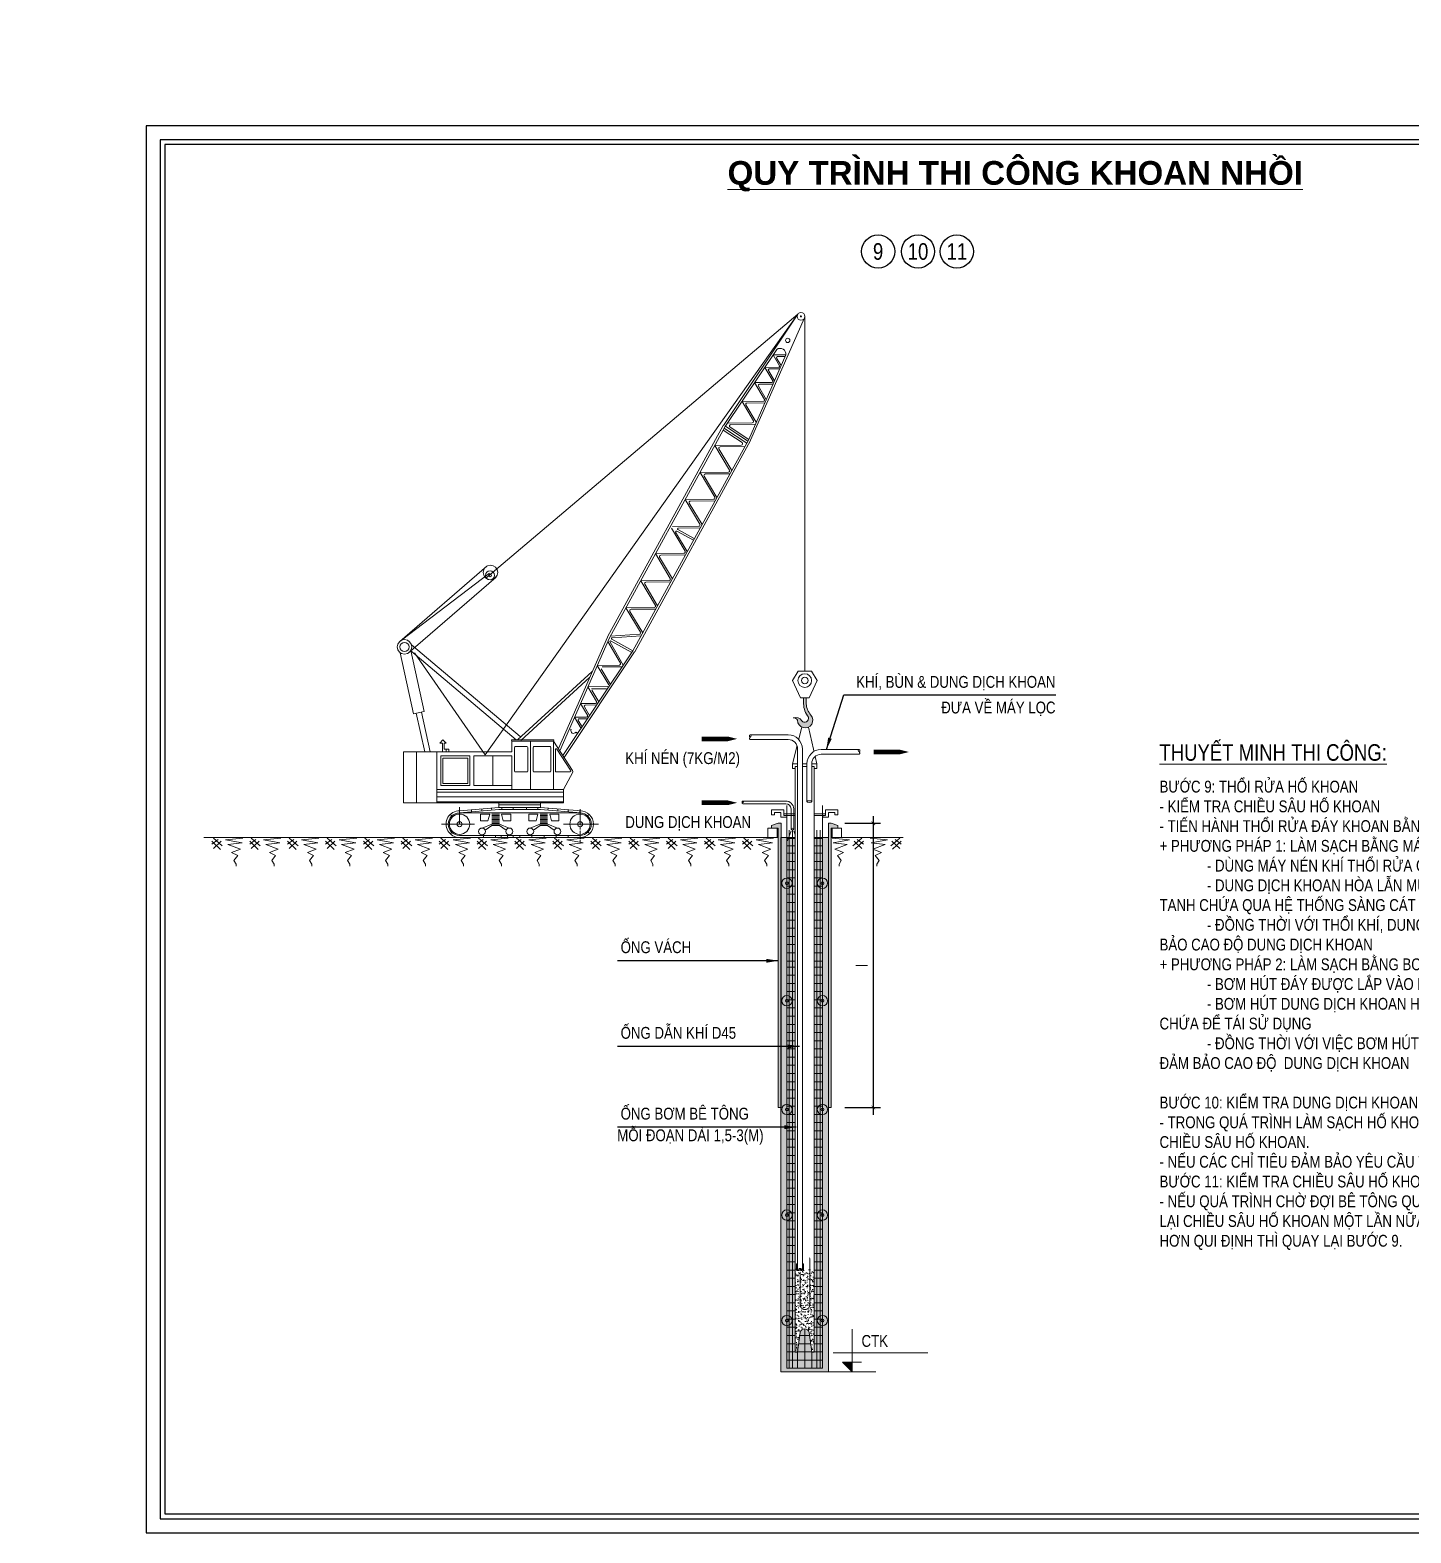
# Model space of a CAD drawing. Header units: millimetres. Extents: x -376071 to 28028791, y -269234 to 29325.
# Drawn here: x 292689 to 321838, y -148882 to -117163 of the extents above; entities that cross this region are included whole.
import ezdxf
from ezdxf.enums import TextEntityAlignment as Align

# ---------------------------------------------------------------- set-up
doc = ezdxf.new("R2010")
doc.units = ezdxf.units.MM
doc.header["$LTSCALE"] = 100
doc.set_wipeout_variables(frame=1)
for name, pattern in [('ACAD_ISO10W100', [18.5, 12, -3, 0.5, -3]), ('CONTINOUS', [0]), ('HIDDEN', [0.375, 0.25, -0.125])]:
    doc.linetypes.add(name, pattern=pattern)
doc.layers.add('01. TEXT TIEU DE', color=7, linetype='Continuous')
doc.layers.add('03. HATCH 01', color=8, linetype='Continuous')
for name, color, linetype, lineweight in [('02. leader', 8, 'CONTINOUS', 5), ('02. NET BAO', 7, 'CONTINOUS', 13), ('02. Net dam', 7, 'CONTINOUS', 13), ('02. Net dim', 8, 'CONTINOUS', 0), ('02. net manh', 8, 'CONTINOUS', 0)]:
    doc.layers.add(name, color=color, linetype=linetype, lineweight=lineweight)
doc.styles.add('Arial 0.8', font='arial_0.ttf', dxfattribs={"width": 0.8, "height": 250})
doc.styles.add('Arial 1.2', font='arial_0.ttf', dxfattribs={"width": 1.2, "height": 500})
doc.styles.add('DIM', font='vnsimli.shx', dxfattribs={"width": 0.6})
doc.dimstyles.new('1-100', dxfattribs={"dimscale": 100, "dimtxt": 2.5, "dimasz": 0.75, "dimexe": 1.5, "dimexo": 0.5, "dimgap": 1.2, "dimtad": 1, "dimtoh": 1, "dimdec": 0, "dimzin": 0, "dimdsep": 46, "dimtxsty": 'DIM', "dimblk": 'ARCHTICK', "dimcen": 0.09, "dimdle": 1.5, "dimclrd": 8, "dimclre": 8, "dimclrt": 7, "dimadec": 0, "dimazin": 0, "dimtfac": 1, "dimtdec": 0, "dimtix": 1, "dimtofl": 0, "dimtmove": 0, "dimatfit": 3, "dimfxl": 6, "dimfxlon": 1, "dimtolj": 1, "dimtzin": 0, "dimarcsym": 0})
doc.dimstyles.new('KT1', dxfattribs={"dimtxt": 250, "dimasz": 1000, "dimexe": 100, "dimexo": 100, "dimgap": 50, "dimtad": 1, "dimdec": 0, "dimzin": 2, "dimdsep": 46, "dimtxsty": 'Standard', "dimblk2": 'OBLIQUE', "dimcen": 0.09, "dimdle": 100, "dimclrt": 2, "dimadec": 0, "dimazin": 0, "dimtfac": 1, "dimtdec": 0, "dimtofl": 0, "dimtmove": 0, "dimatfit": 3, "dimfxl": 1, "dimtolj": 1, "dimtzin": 2, "dimarcsym": 0})

# ---------------------------------------------------------------- blocks, each defined once
blk = doc.blocks.new('_ArchTick')
at = {"color": 0, "linetype": 'ByBlock', "const_width": 0.15}
blk.add_lwpolyline([(-0.5, -0.5), (0.5, 0.5)], dxfattribs=at)
blk = doc.blocks.new('*D167')
at = {"layer": '02. Net dim', "color": 8, "lineweight": -2, "transparency": 16777216}
for p, q in [((310489, -133754), (310489, -140054)), ((309889, -133904), (310639, -133904)), ((309889, -139904), (310639, -139904))]:
    blk.add_line(p, q, dxfattribs=at)
at = {"layer": 'Defpoints', "color": 0, "lineweight": 0, "transparency": 16777216}
for p in [(309600, -133904), (309600, -139904), (310489, -139904)]:
    blk.add_point(p, dxfattribs=at)
at = {"layer": '02. Net dim', "color": 8, "lineweight": -2, "transparency": 16777216, "xscale": 75, "yscale": 75, "zscale": 75}
for p, rotation in [((310489, -133904), 90), ((310489, -139904), 270)]:
    blk.add_blockref('_ArchTick', p, dxfattribs=dict(at, rotation=rotation))
at = {"layer": '02. Net dim', "color": 7, "lineweight": 0, "transparency": 16777216, "insert": (310244, -136904), "char_height": 250, "attachment_point": 5, "rotation": 90, "style": 'DIM'}
blk.add_mtext('\\A1;l', dxfattribs=at)
blk = doc.blocks.new('*U169')
at = {"layer": '02. net manh'}
h = blk.add_hatch(dxfattribs=at)
h.set_pattern_fill('ANSI37', color=256, scale=1.08, style=0)
h.set_pattern_definition([(45, (-11703.69094, -33343.99565), (-0.09545941546, 0.09545941546), []), (135, (-11703.69094, -33343.99565), (-0.09545941546, -0.09545941546), [])])
h.paths.add_polyline_path([(7404, 2354, 0.413975), (7418, 2583, -0.167509), (7318, 2821), (7318, 2951), (7288, 2951), (7262, 2951), (7262, 2821, 0.166919), (7365, 2538, -0.37486), (7318, 2439)])
h.paths.add_polyline_path([(7318, 2439, -0.325623), (7223, 2461, 0.383868), (7044, 2523, -0.345642), (7134, 2475, 0.646507), (7404, 2354)])
at = {"lineweight": 0}
for p, q in [((7288, 10999), (7288, 3512)), ((7147, 3512), (7029, 3316)), ((7147, 3512), (7288, 3512)), ((7429, 3512), (7288, 3512)), ((7429, 3512), (7546, 3316)), ((7029, 3316), (7199, 2951)), ((7546, 3316), (7377, 2951)), ((7199, 2951), (7288, 2951)), ((7377, 2951), (7288, 2951))]:
    blk.add_line(p, q, dxfattribs=at)
at = {"layer": '02. NET BAO'}
for p, q in [((543, 1745), (7140, 11048)), ((555, 5475), (7140, 11048)), ((5571, 8698), (7140, 11048)), ((6145, 8383), (7282, 10969)), ((3124, 4234), (5568, 8694)), ((3698, 3919), (6143, 8379)), ((-1263, 4137), (574, 5725)), ((-1227, 4168), (631, 5576)), ((-1084, 3889), (771, 5495)), ((2087, 1877), (3122, 4231)), ((-969, 2611), (-1250, 3896)), ((-1031, 3941), (1197, 2061)), ((-748, 2659), (-1029, 3944)), ((-1014, 4063), (1277, 2131)), ((-949, 3895), (543, 1745)), ((3696, 3916), (2209, 1689)), ((1222, 2061), (2803, 3505)), ((1296, 2050), (2750, 3384)), ((7262, 2821), (7262, 2951)), ((7318, 2821), (7318, 2951)), ((-748, 2659), (-969, 2611)), ((-736, 1807), (-914, 2623)), ((-620, 1807), (-804, 2647)), ((1103, 2033), (1097, 2044)), ((1103, 2033), (1103, 1807)), ((1106, 2061), (1982, 2061)), ((1985, 2033), (1984, 2035)), ((1985, 2033), (1991, 2044)), ((2387, 1415), (1985, 2033)), ((-1184, 1807), (1103, 1807)), ((-1184, 733), (-1184, 1807)), ((2191, 1013), (2389, 1381)), ((2191, 733), (2191, 1013)), ((-1184, 733), (2191, 733)), ((832, 636), (2, 565)), ((832, 636), (1711, 636)), ((1711, 636), (2567, 563)), ((0, 0), (2543, 0))]:
    blk.add_line(p, q, dxfattribs=at)
for centre in [(653, 5594), (-1162, 4022)]:
    blk.add_circle(centre, 154, dxfattribs=at)
for centre, radius, start, end in [((7296, 2475), 162, 180, 42.0247), ((7285, 2516), 83.1, 221.3405, 15.6823), ((7726, 2830), 464, 181.0451, 218.9506), ((7713, 2848), 397, 183.8282, 221.6445), ((7099, 2393), 142, 28.7217, 112.7224), ((7058, 2442), 82.6, 23.8169, 100.0862), ((1106, 2050), 11.3, 90, 210), ((1982, 2050), 11.3, 330, 90), ((2359, 1397), 33.9, 331.7781, 33.0884), ((0, 283), 283, 89.4934, 270), ((2543, 281), 283, 270, 90)]:
    blk.add_arc(centre, radius, start, end, dxfattribs=at)
at = {"layer": '02. net manh'}
for p, q in [((5608, 8673), (6696, 10302)), ((6104, 8401), (6889, 10187)), ((3163, 4213), (5608, 8673)), ((5963, 8334), (5567, 8598)), ((6061, 8323), (5592, 8635)), ((6085, 8366), (5613, 8681)), ((6104, 8401), (5711, 8663)), ((3659, 3941), (6104, 8401)), ((6039, 8283), (6039, 8283)), ((4585, 6467), (4937, 6274)), ((4610, 6498), (4956, 6308)), ((2116, 1831), (3163, 4213)), ((3183, 4248), (3797, 4290)), ((3200, 4147), (3637, 3908)), ((3214, 4185), (3659, 3941)), ((3221, 4217), (3832, 4258)), ((3659, 3941), (2182, 1730)), ((2783, 3139), (3103, 3139)), ((2359, 2277), (2320, 2294)), ((2454, 2225), (2493, 2204)), ((2505, 2470), (2586, 2335)), ((-350, 2061), (-419, 1992)), ((-419, 1992), (-363, 1992)), ((-363, 1992), (-363, 1807)), ((-281, 1992), (-350, 2061)), ((-322, 1992), (-281, 1992)), ((-322, 1868), (-322, 1992)), ((1103, 2033), (1985, 2033)), ((1160, 1903), (1160, 1401)), ((1177, 1920), (1423, 1920)), ((1440, 1903), (1440, 1401)), ((1496, 2033), (1496, 1013)), ((1553, 1903), (1553, 1401)), ((1570, 1920), (1911, 1920)), ((1928, 1903), (1928, 1401)), ((1985, 2033), (1985, 1013)), ((-906, 1807), (-906, 733)), ((-480, 1807), (-480, 733)), ((-396, 1722), (219, 1722)), ((-396, 1722), (-396, 1097)), ((-350, 1677), (174, 1677)), ((-350, 1677), (-350, 1143)), ((-229, 1868), (-322, 1868)), ((-282, 1807), (-282, 1868)), ((-229, 1807), (-229, 1868)), ((174, 1677), (174, 1143)), ((219, 1722), (219, 1097)), ((304, 1722), (1103, 1722)), ((304, 1722), (304, 1097)), ((704, 1722), (704, 1097)), ((1103, 1722), (1103, 1013)), ((2022, 1858), (2022, 1384)), ((2345, 1419), (2053, 1867)), ((1177, 1384), (1423, 1384)), ((1570, 1384), (1911, 1384)), ((2022, 1384), (2326, 1384)), ((-480, 1013), (2191, 1013)), ((-480, 956), (2191, 956)), ((-396, 1097), (219, 1097)), ((-350, 1143), (174, 1143)), ((304, 1097), (1103, 1097)), ((-480, 859), (2191, 859)), ((-480, 750), (2191, 750)), ((832, 733), (832, 636)), ((832, 687), (1711, 687)), ((893, 636), (893, 590)), ((1129, 636), (1129, 590)), ((1415, 636), (1415, 590)), ((1650, 636), (1650, 590)), ((1711, 733), (1711, 636)), ((-196, 485), (-161, 456)), ((0, 519), (2543, 519)), ((835, 591), (2, 520)), ((2, 565), (2, 519)), ((250, 586), (250, 541)), ((468, 605), (468, 559)), ((675, 622), (680, 577)), ((684, 491), (840, 491)), ((684, 463), (840, 463)), ((684, 434), (840, 434)), ((684, 406), (840, 406)), ((684, 378), (840, 378)), ((684, 349), (840, 349)), ((684, 321), (840, 321)), ((832, 590), (1711, 590)), ((1859, 491), (1703, 491)), ((1859, 463), (1703, 463)), ((1859, 434), (1703, 434)), ((1859, 406), (1703, 406)), ((1859, 378), (1703, 378)), ((1859, 349), (1703, 349)), ((1859, 321), (1703, 321)), ((1708, 591), (2563, 518)), ((1868, 622), (1863, 577)), ((2075, 605), (2075, 559)), ((2293, 586), (2293, 541)), ((2541, 565), (2541, 519)), ((2739, 485), (2704, 456)), ((-283, 281), (-237, 281)), ((-195, 77), (-160, 106)), ((0, 44), (2543, 44)), ((683, 282), (477, 200)), ((506, 1), (506, 47)), ((543, 157), (684, 253)), ((683, 282), (845, 282)), ((684, 293), (840, 293)), ((684, 253), (843, 253)), ((760, 1), (760, 47)), ((984, 157), (843, 253)), ((845, 282), (1050, 200)), ((881, -1), (881, 45)), ((1014, 1), (1014, 47)), ((1135, -1), (1135, 45)), ((1272, 1), (1272, 47)), ((1698, 282), (1493, 200)), ((1529, 1), (1529, 47)), ((1559, 157), (1700, 253)), ((1861, 282), (1698, 282)), ((1859, 253), (1700, 253)), ((1859, 293), (1703, 293)), ((1783, 1), (1783, 47)), ((2000, 157), (1859, 253)), ((1861, 282), (2066, 200)), ((2037, 1), (2037, 47)), ((2292, 1), (2292, 47)), ((2546, 1), (2546, 47)), ((2743, 82), (2713, 111)), ((2826, 281), (2780, 281))]:
    blk.add_line(p, q, dxfattribs=at)
at = {"layer": '02. net manh', "ltscale": 0.05}
for p, q in [((0, 281), (0, 641)), ((2543, 281), (2543, 600)), ((-381, 281), (313, 281)), ((2197, 281), (2934, 281))]:
    blk.add_line(p, q, dxfattribs=at)
at = {"layer": '02. net manh'}
for points in [[(6889, 10187), (6617, 10184), (6752, 9957)], [(6874, 10153), (6711, 10151)], [(6735, 9926), (6443, 9922), (6611, 9638)], [(6520, 9859), (6649, 9641)], [(6759, 9892), (6537, 9890)], [(6694, 10120), (6789, 9960)], [(6777, 9926), (6770, 9926)], [(6770, 9926), (6772, 9922)], [(6592, 9604), (6226, 9600), (6436, 9246)], [(6308, 9529), (6475, 9246)], [(6618, 9571), (6329, 9567)], [(6631, 9605), (6632, 9603)], [(6633, 9605), (6631, 9605)], [(6414, 9208), (5963, 9202), (6203, 8797)], [(6044, 9131), (6263, 8763)], [(6444, 9174), (6066, 9170)], [(6179, 8754), (5658, 8748)], [(6244, 8721), (5727, 8715)], [(5947, 8282), (5392, 8275), (5701, 7754)], [(6020, 8249), (5500, 8243)], [(6039, 8283), (6039, 8283)], [(5476, 8200), (5745, 7746)], [(5677, 7711), (5079, 7704), (5388, 7183)], [(5163, 7629), (5432, 7175)], [(5707, 7678), (5187, 7672)], [(5364, 7140), (4765, 7133), (5075, 6612)], [(4850, 7058), (5119, 6604)], [(5394, 7107), (4873, 7100)], [(4472, 6529), (4762, 6041)], [(5051, 6569), (4493, 6562)], [(4562, 6444), (4806, 6033)], [(5081, 6535), (4618, 6530)], [(4738, 5998), (4139, 5991), (4449, 5469)], [(4223, 5916), (4492, 5462)], [(4768, 5964), (4247, 5958)], [(4425, 5427), (3826, 5420), (4135, 4898)], [(4455, 5393), (3934, 5387)], [(3910, 5344), (4179, 4891)], [(4111, 4856), (3513, 4849), (3819, 4332)], [(3597, 4773), (3866, 4320)], [(4142, 4822), (3621, 4816)], [(3130, 4138), (3396, 3677)], [(3177, 4124), (3457, 3639)], [(3785, 4390), (3819, 4332)], [(3374, 3638), (2908, 3632), (3151, 3223)], [(2990, 3560), (3185, 3231)], [(3434, 3605), (3012, 3600)], [(3129, 3184), (2709, 3179), (2892, 2870)], [(2790, 3108), (2937, 2861)], [(2680, 2540), (2426, 2537), (2565, 2303)], [(2871, 2831), (2554, 2828), (2701, 2579)], [(2635, 2756), (2745, 2572)], [(2895, 2798), (2657, 2795)], [(2918, 2832), (2915, 2832)], [(2915, 2832), (2916, 2829)], [(2701, 2507), (2525, 2504)]]:
    blk.add_lwpolyline(points, dxfattribs=at)
for points in [[(638, 491), (600, 349), (444, 349), (444, 491)], [(887, 491), (924, 349), (1081, 349), (1081, 491)], [(1656, 491), (1619, 349), (1462, 349), (1462, 491)], [(1906, 491), (1943, 349), (2099, 349), (2099, 491)]]:
    blk.add_lwpolyline(points, close=True, dxfattribs=at)
for centre, radius in [((7206, 10999), 82.1), ((7206, 10999), 10.9), ((6928, 10491), 45), ((645, 5532), 96), ((645, 5532), 27.8), ((-1162, 4022), 96), ((7288, 3313), 144), ((7288, 3313), 70.9), ((0, 281), 215), ((0, 281), 53.6), ((2543, 281), 215), ((2543, 281), 53.6), ((476, 127), 72.7), ((1051, 127), 72.7), ((1492, 127), 72.7), ((2067, 127), 72.7)]:
    blk.add_circle(centre, radius, dxfattribs=at)
for centre, radius, start, end in [((6712, 10131), 20.3, 90.6789, 210.6789), ((6765, 10199), 124, 354.554, 123.7573), ((6537, 9869), 20.3, 90.6789, 210.6789), ((6734, 9946), 20.3, 270.6789, 30.6789), ((6330, 9542), 25.4, 90.6789, 210.6789), ((6592, 9627), 22.6, 270.6789, 30.6789), ((6414, 9233), 25.4, 270.6789, 30.6789), ((6066, 9144), 25.4, 90.6789, 210.6789), ((5727, 8686), 28.3, 90.6789, 236.2679), ((6179, 8782), 28.3, 270.6789, 30.6789), ((5947, 8310), 28.3, 270.6789, 56.2679), ((5500, 8214), 28.3, 90.6789, 210.6789), ((5187, 7643), 28.3, 90.6789, 210.6789), ((5677, 7740), 28.3, 270.6789, 30.6789), ((4874, 7072), 28.3, 90.6789, 210.6789), ((5364, 7168), 28.3, 270.6789, 30.6789), ((4577, 6452), 17, 61.2679, 209.9837), ((4620, 6513), 17.3, 94.7802, 237.1667), ((5050, 6597), 28.3, 270.6789, 30.6789), ((4737, 6026), 28.3, 270.6789, 30.6789), ((4248, 5930), 28.3, 90.6789, 210.6789), ((4424, 5455), 28.3, 270.6789, 30.6789), ((3936, 5360), 29.7, 90.6789, 210.6789), ((3623, 4788), 29.7, 90.6789, 210.6789), ((4111, 4884), 28.3, 270.6789, 30.6789), ((3192, 4132), 17, 61.2679, 209.9837), ((3222, 4200), 17, 93.8696, 241.2679), ((3795, 4318), 28.3, 273.8696, 30.6789), ((3373, 3664), 26.3, 270.6789, 29.9837), ((2871, 2857), 25.4, 270.6789, 30.6789), ((2657, 2769), 25.4, 90.6789, 210.6789), ((2679, 2566), 25.4, 270.6789, 30.6789), ((2406, 2251), 54.4, 151.3307, 331.3307), ((2525, 2482), 22.6, 90.6789, 210.6789), ((1177, 1903), 17, 90, 180), ((1423, 1903), 17, 0, 90), ((1570, 1903), 17, 90, 180), ((1911, 1903), 17, 0, 90), ((2038, 1858), 17, 33.0884, 180), ((1177, 1401), 17, 180, 270), ((1423, 1401), 17, 270, 0), ((1570, 1401), 17, 180, 270), ((1911, 1401), 17, 270, 0), ((2326, 1406), 22.6, 270, 33.0884), ((0, 281), 237, 90, 270), ((2543, 281), 237, 270, 90)]:
    blk.add_arc(centre, radius, start, end, dxfattribs=at)
blk = doc.blocks.new('*U163')
at = {"layer": '02. net manh'}
for p, q in [((-198, 264), (-329, 166)), ((-132, 232), (-296, 75)), ((329, 296), (-37, 262)), ((-37, 262), (309, 199)), ((309, 199), (12, 158)), ((12, 158), (274, 61)), ((274, 61), (88, -8)), ((88, -8), (219, -70)), ((219, -70), (136, -180)), ((136, -180), (184, -256)), ((184, -256), (184, -297))]:
    blk.add_line(p, q, dxfattribs=at)
for points in [[(-148, 59), (-329, 232)], [(-107, 133), (-296, 297)]]:
    blk.add_lwpolyline(points, dxfattribs=at)
blk = doc.blocks.new('*U164')
at = {"color": 0, "linetype": 'ByBlock', "lineweight": -2, "transparency": 16777216}
for p in [(-11200, 0), (-10400, 0), (-9600, 0), (-8800, 0), (-8000, 0), (-7200, 0), (-6400, 0), (-5600, 0), (-4800, 0), (-4000, 0), (-3200, 0), (-2400, 0), (-1600, 0), (-800, 0), (0, 0)]:
    blk.add_blockref('*U163', p, dxfattribs=at)
blk = doc.blocks.new('*U165')
at = {"layer": '02. net manh'}
for p, q in [((-198, 264), (-329, 166)), ((-132, 232), (-296, 75)), ((329, 296), (-37, 262)), ((-37, 262), (309, 199)), ((309, 199), (12, 158)), ((12, 158), (274, 61)), ((274, 61), (88, -8)), ((88, -8), (219, -70)), ((219, -70), (136, -180)), ((136, -180), (184, -256)), ((184, -256), (184, -297))]:
    blk.add_line(p, q, dxfattribs=at)
for points in [[(-148, 59), (-329, 232)], [(-107, 133), (-296, 297)]]:
    blk.add_lwpolyline(points, dxfattribs=at)
blk = doc.blocks.new('*U166')
at = {"color": 0, "linetype": 'ByBlock', "lineweight": -2, "transparency": 16777216}
for p in [(-800, 0), (0, 0)]:
    blk.add_blockref('*U165', p, dxfattribs=at)
blk = doc.blocks.new('MC ong vach')
at = {"lineweight": 0}
h = blk.add_hatch(color=5, dxfattribs=at)
h.dxf.hatch_style = 1
h.paths.add_polyline_path([(232110, -140764), (232050, -140764), (232050, -134864), (231990, -134864), (232050, -134764), (232110, -134764)])
h.paths.add_polyline_path([(231990, -134864), (232050, -134764), (231910, -134814), (231910, -134864)])
h = blk.add_hatch(color=5, dxfattribs=at)
h.dxf.hatch_style = 1
h.paths.add_polyline_path([(233110, -140764), (233170, -140764), (233170, -134864), (233230, -134864), (233170, -134764), (233110, -134764)])
h.paths.add_polyline_path([(233230, -134864), (233170, -134764), (233310, -134814), (233310, -134864)])
at = {"lineweight": 0, "elevation": -529}
for points in [[(232030, -135064), (231830, -135064), (231830, -134864), (232030, -134864)], [(233190, -135064), (233390, -135064), (233390, -134864), (233190, -134864)]]:
    blk.add_lwpolyline(points, close=True, dxfattribs=at)
at = {"layer": '02. net manh', "lineweight": 0, "elevation": -529}
for points in [[(232050, -134864), (232050, -134864), (232050, -140764), (232110, -140764), (232110, -134764), (232050, -134764), (231910, -134814), (231910, -134864)], [(233170, -134864), (233170, -134864), (233170, -140764), (233110, -140764), (233110, -134764), (233170, -134764), (233310, -134814), (233310, -134864)]]:
    blk.add_lwpolyline(points, close=True, dxfattribs=at)
blk = doc.blocks.new('Rebar cage BP')
at = {"layer": '02. Net dam', "color": 1}
for p, q in [((-375, -6354), (-375, 207)), ((375, -6354), (375, 207)), ((-327, -6354), (-327, -315)), ((-257, -6354), (-257, -315)), ((-154, -6354), (-154, -315)), ((0, -1780), (0, -315)), ((154, -6354), (154, -315)), ((257, -6354), (257, -315)), ((327, -6354), (327, -315)), ((375, -488), (-375, -488)), ((0, -6251), (0, -366)), ((375, -640), (-375, -640)), ((375, -799), (-375, -799)), ((375, -974), (-375, -974)), ((375, -1147), (-375, -1147)), ((375, -1319), (-375, -1319)), ((375, -1492), (-375, -1492)), ((375, -1492), (-375, -1492)), ((375, -1665), (-375, -1665)), ((375, -1838), (-375, -1838)), ((375, -1838), (-375, -1838)), ((375, -2037), (-375, -2037)), ((375, -2210), (-375, -2210)), ((375, -2382), (-375, -2382)), ((375, -2555), (-375, -2555)), ((375, -2555), (-375, -2555)), ((375, -2728), (-375, -2728)), ((375, -2901), (-375, -2901)), ((375, -3074), (-375, -3074)), ((375, -3074), (-375, -3074)), ((375, -3201), (-375, -3201)), ((375, -3374), (-375, -3374)), ((375, -3547), (-375, -3547)), ((375, -3720), (-375, -3720)), ((375, -3720), (-375, -3720)), ((375, -3892), (-375, -3892)), ((375, -4065), (-375, -4065)), ((375, -4238), (-375, -4238)), ((375, -4411), (-375, -4411)), ((375, -4584), (-375, -4584)), ((375, -4756), (-375, -4756)), ((375, -4929), (-375, -4929)), ((375, -5102), (-375, -5102)), ((375, -5275), (-375, -5275)), ((375, -5448), (-375, -5448)), ((375, -5620), (-375, -5620)), ((375, -5793), (-375, -5793)), ((375, -5966), (-375, -5966)), ((375, -6139), (-375, -6139)), ((-47, -6312), (-375, -6312)), ((-154, -11668), (-154, -6332)), ((375, -6312), (-47, -6312)), ((0, -11668), (0, -6208)), ((154, -11668), (154, -6222)), ((257, -11668), (257, -6193)), ((327, -11668), (327, -6189)), ((375, -11668), (375, -6198)), ((-375, -11668), (-375, -6354)), ((52, -6484), (-375, -6484)), ((375, -6657), (-375, -6657)), ((-327, -11668), (-327, -6354)), ((-257, -11668), (-257, -6354)), ((375, -6484), (52, -6484)), ((375, -6830), (-375, -6830)), ((375, -7003), (-375, -7003)), ((375, -7176), (-375, -7176)), ((375, -7348), (-375, -7348)), ((375, -7521), (-375, -7521)), ((375, -7694), (-375, -7694)), ((375, -7867), (-375, -7867)), ((375, -8040), (-375, -8040)), ((375, -8212), (-375, -8212)), ((375, -8385), (-375, -8385)), ((375, -8558), (-375, -8558)), ((375, -8731), (-375, -8731)), ((375, -8731), (-375, -8731)), ((375, -8904), (-375, -8904)), ((375, -9076), (-375, -9076)), ((375, -9249), (-375, -9249)), ((375, -9422), (-375, -9422)), ((375, -9595), (-375, -9595)), ((375, -9768), (-375, -9768)), ((375, -9768), (-375, -9768)), ((375, -9940), (-375, -9940)), ((375, -10113), (-375, -10113)), ((375, -10286), (-375, -10286)), ((375, -10459), (-375, -10459)), ((375, -10632), (-375, -10632)), ((375, -10804), (-375, -10804)), ((375, -10977), (-375, -10977)), ((375, -11150), (-375, -11150)), ((375, -11323), (-375, -11323)), ((375, -11496), (-375, -11496)), ((375, -11668), (-375, -11668))]:
    blk.add_line(p, q, dxfattribs=at)
at = {"layer": '02. net manh'}
for centre, radius in [((-375, -1432), 109), ((-375, -1432), 30.4), ((375, -1432), 109), ((375, -1432), 30.4), ((-375, -3911), 109), ((375, -3911), 109), ((-375, -3911), 30.4), ((375, -3911), 30.4), ((-375, -6207), 109), ((-375, -6207), 30.4), ((375, -6207), 109), ((375, -6207), 30.4), ((-375, -8435), 109), ((-375, -8435), 30.4), ((375, -8435), 109), ((375, -8435), 30.4), ((-375, -10662), 109), ((-375, -10662), 30.4), ((375, -10662), 109), ((375, -10662), 30.4)]:
    blk.add_circle(centre, radius, dxfattribs=at)
blk = doc.blocks.new('ben. pipe')
at = {"layer": '02. Net dam', "linetype": 'Continuous'}
for p, q in [((1078, 393), (170, 393)), ((1078, 337, 529), (170, 337))]:
    blk.add_line(p, q, dxfattribs=at)
at = {"layer": '02. Net dam'}
for p, q in [((0, 232), (0, -198)), ((56, -198), (56, 229))]:
    blk.add_line(p, q, dxfattribs=at)
for radius in [170, 114]:
    blk.add_arc((170, 222), radius, 90.143, 176.7255, dxfattribs=at)
at = {"layer": '02. net manh'}
for p, q in [((-3, -237), (-71, -443)), ((29, -240), (29, -443)), ((58, -237), (133, -447))]:
    blk.add_line(p, q, dxfattribs=at)
blk.add_ellipse((28, -198, 529), major_axis=(-28, 0), ratio=0.541997, dxfattribs=at)
blk.add_open_spline([(1078, 365, 529), (1085, 369, 529), (1100, 377, 529), (1078, 401, 529), (1057, 377, 529), (1078, 365, 529), (1100, 353, 529), (1085, 337, 529), (1078, 337, 529)], degree=3, dxfattribs=at)
blk = doc.blocks.new('Tremie pipe')
blk.add_wipeout([(-200, 0), (200, 0), (200, -12362), (150, -12362), (95, -11941), (86, -11916), (73, -11897), (53, -11880), (39, -11873), (16, -11866), (0, -11864), (-22, -11867), (-38, -11872), (-54, -11881), (-70, -11894), (-81, -11907), (-87, -11917), (-92, -11930), (-95, -11941), (-150, -12362), (-200, -12362)]).dxf.layer = '02. Net dam'
at = {"layer": '02. Net dam'}
blk.add_lwpolyline([(200, 0), (200, -12362), (150, -12362), (95, -11941, 0.803631), (-95, -11941), (-150, -12362), (-200, -12362), (-200, 0)], format="xyb", close=True, dxfattribs=at)
blk = doc.blocks.new('*U171')
at = {"lineweight": 0}
blk.add_wipeout([(100, -800), (100, 0), (109, 60), (123, 93), (139, 118), (159, 141), (180, 160), (215, 181), (239, 191), (270, 198), (300, 200), (1100, 200), (1110, 210), (1118, 222), (1119, 228), (1116, 235), (1110, 242), (1102, 248), (1092, 255), (1086, 261), (1080, 268), (1079, 277), (1081, 286), (1086, 292), (1092, 297), (1099, 300), (1100, 300), (300, 300), (267, 298), (242, 294), (219, 289), (196, 282), (169, 270), (146, 257), (129, 247), (111, 233), (88, 212), (72, 195), (60, 180), (52, 168), (40, 149), (26, 122), (17, 100), (6, 62), (2, 38), (1, 20), (0, 0), (0, -800), (4, -808), (9, -811), (15, -814), (24, -817), (34, -819), (43, -820), (54, -820), (63, -819), (70, -818), (78, -817), (85, -814), (93, -810), (99, -804)], dxfattribs=at)
at = {"layer": '02. Net dam', "lineweight": 0}
for p, q in [((0, -800), (0, 0)), ((100, -800), (100, 0)), ((1100, 300), (300, 300)), ((1100, 200), (300, 200))]:
    blk.add_line(p, q, dxfattribs=at)
for radius in [300, 200]:
    blk.add_arc((300, 0), radius, 90, 180, dxfattribs=at)
blk.add_ellipse((50, -800), major_axis=(-50, 0), ratio=0.4, dxfattribs=at)
blk.add_spline([(1100, 200), (1119, 229), (1100, 250), (1079, 276), (1100, 300), (1119, 275), (1100, 250)], degree=3, dxfattribs=at)
blk = doc.blocks.new('*U172')
at = {"lineweight": 0}
blk.add_wipeout([(100, -10995), (100, 0), (109, 60), (123, 93), (139, 118), (159, 141), (180, 160), (215, 181), (239, 191), (270, 198), (300, 200), (1100, 200), (1110, 210), (1118, 222), (1119, 228), (1116, 235), (1110, 242), (1102, 248), (1092, 255), (1086, 261), (1080, 268), (1079, 277), (1081, 286), (1086, 292), (1092, 297), (1099, 300), (1100, 300), (300, 300), (267, 298), (242, 294), (219, 289), (196, 282), (169, 270), (146, 257), (129, 247), (111, 233), (88, 212), (72, 195), (60, 180), (52, 168), (40, 149), (26, 122), (17, 100), (6, 62), (2, 38), (1, 20), (0, 0), (0, -10995), (4, -11003), (9, -11007), (15, -11010), (24, -11012), (34, -11014), (43, -11015), (54, -11015), (63, -11015), (70, -11014), (78, -11012), (85, -11009), (93, -11005), (99, -11000)], dxfattribs=at)
at = {"layer": '02. Net dam', "lineweight": 0}
for p, q in [((0, -10995), (0, 0)), ((100, -10995), (100, 0)), ((1100, 300), (300, 300)), ((1100, 200), (300, 200))]:
    blk.add_line(p, q, dxfattribs=at)
for radius in [300, 200]:
    blk.add_arc((300, 0), radius, 90, 180, dxfattribs=at)
blk.add_ellipse((50, -10995), major_axis=(-50, 0), ratio=0.4, dxfattribs=at)
blk.add_spline([(1100, 200), (1119, 229), (1100, 250), (1079, 276), (1100, 300), (1119, 275), (1100, 250)], degree=3, dxfattribs=at)
blk = doc.blocks.new('_OBLIQUE')
at = {"color": 0, "linetype": 'ByBlock'}
blk.add_line((-0.5, -0.5), (0.5, 0.5), dxfattribs=at)
blk = doc.blocks.new('Ele. Tag')
at = {"layer": '02. Net dam', "lineweight": 0}
h = blk.add_hatch(color=256, dxfattribs=at)
h.dxf.hatch_style = 1
h.paths.add_polyline_path([(500, 200), (300, 200), (500, 0)])
for p, q in [((500, 0), (500, 900)), ((100, 400), (2100, 400)), ((0, 0), (1000, 0)), ((500, 200), (300, 200)), ((300, 200), (500, 0)), ((500, 200), (700, 200))]:
    blk.add_line(p, q, dxfattribs=at)
at = {"layer": '02. Net dam', "lineweight": 0, "style": 'Arial 0.8', "width": 0.8}
blk.add_attdef('CAODO', text='', height=250, dxfattribs=at).set_placement((700, 650), align=Align.MIDDLE_LEFT)
blk = doc.blocks.new('Tagnumber')
blk.add_wipeout([(0, 25), (1.4, 25), (2.1, 24.9), (2.6, 24.9), (3.4, 24.8), (4.1, 24.7), (4.7, 24.6), (5.3, 24.4), (5.7, 24.4), (6.3, 24.2), (6.9, 24), (7.7, 23.8), (8.5, 23.5), (9, 23.3), (9.9, 22.9), (10.7, 22.6), (11.5, 22.2), (12, 21.9), (12.6, 21.6), (13.1, 21.3), (13.5, 21), (13.9, 20.8), (14.4, 20.4), (14.9, 20.1), (15.4, 19.7), (15.9, 19.3), (16.6, 18.7), (17.3, 18.1), (17.9, 17.5), (18.4, 17), (18.9, 16.3), (19.5, 15.7), (19.8, 15.3), (20.1, 14.9), (20.3, 14.6), (20.8, 13.8), (21.1, 13.3), (21.4, 12.9), (21.9, 12.1), (22.1, 11.8), (22.5, 10.9), (22.8, 10.2), (23, 9.8), (23.3, 9.1), (23.5, 8.5), (23.7, 7.9), (23.9, 7.5), (24, 6.9), (24.2, 6.1), (24.4, 5.6), (24.5, 4.9), (24.6, 4.3), (24.7, 3.6), (24.8, 2.9), (24.9, 2.2), (24.9, 1.7), (25, 1), (25, 0.4), (25, -0.4), (25, -1.1), (24.9, -2), (24.9, -2.6), (24.8, -3.4), (24.6, -4.2), (24.5, -5.1), (24.3, -6.1), (24.1, -6.8), (23.8, -7.6), (23.5, -8.4), (23.1, -9.5), (22.8, -10.2), (22.5, -10.9), (22.1, -11.7), (21.8, -12.2), (21.4, -13), (21.1, -13.5), (20.6, -14.2), (20.2, -14.7), (19.8, -15.2), (19.4, -15.8), (18.9, -16.3), (18.5, -16.8), (17.9, -17.5), (17.4, -18), (16.8, -18.6), (16.3, -19), (15.5, -19.7), (14.9, -20.1), (14.3, -20.5), (13.6, -21), (13, -21.3), (12.1, -21.9), (11.6, -22.2), (11, -22.5), (10.5, -22.7), (10, -22.9), (9, -23.3), (8.3, -23.6), (7.6, -23.8), (7, -24), (6.4, -24.2), (5.3, -24.4), (4.3, -24.6), (3.3, -24.8), (2.6, -24.9), (1.8, -24.9), (1, -25), (0.3, -25), (-0.7, -25), (-1.6, -24.9), (-2.5, -24.9), (-3.6, -24.7), (-4.6, -24.6), (-5.6, -24.4), (-6.4, -24.2), (-7.5, -23.8), (-8.3, -23.6), (-9.1, -23.3), (-9.9, -23), (-10.5, -22.7), (-11.2, -22.4), (-11.9, -22), (-12.6, -21.6), (-13.4, -21.1), (-14, -20.7), (-14.7, -20.2), (-15.3, -19.8), (-15.8, -19.4), (-16.5, -18.8), (-17, -18.3), (-17.6, -17.8), (-18, -17.3), (-18.4, -16.9), (-19, -16.2), (-19.6, -15.5), (-20.2, -14.7), (-20.7, -13.9), (-21.2, -13.2), (-21.7, -12.3), (-22.1, -11.7), (-22.5, -10.8), (-22.8, -10.3), (-23.1, -9.5), (-23.5, -8.6), (-23.8, -7.6), (-24, -6.9), (-24.4, -5.6), (-24.5, -4.8), (-24.6, -4.3), (-24.8, -3.3), (-24.8, -2.8), (-24.9, -2.2), (-24.9, -1.7), (-25, -1.1), (-25, 0), (-25, 0.8), (-25, 1.5), (-24.9, 2.3), (-24.8, 3.1), (-24.7, 3.9), (-24.5, 4.7), (-24.3, 5.8), (-24.1, 6.8), (-23.7, 7.9), (-23.4, 8.7), (-23.1, 9.6), (-22.8, 10.2), (-22.5, 10.9), (-22.3, 11.3), (-21.9, 12), (-21.7, 12.5), (-21.2, 13.2), (-20.7, 14.1), (-20.2, 14.7), (-19.7, 15.4), (-19.1, 16.2), (-18.7, 16.6), (-18.2, 17.2), (-17.9, 17.5), (-17.5, 17.9), (-17.1, 18.2), (-16.7, 18.6), (-15.7, 19.4), (-15.1, 20), (-14.5, 20.4), (-13.9, 20.8), (-13.3, 21.2), (-12.5, 21.7), (-11.6, 22.1), (-10.7, 22.6), (-9.8, 23), (-8.7, 23.4), (-7.6, 23.8), (-6.1, 24.2), (-4.8, 24.5), (-3.9, 24.7), (-2.9, 24.8), (-1.3, 25), (-0.6, 25)])
blk.add_circle((0, 0), 25)
blk = doc.blocks.new('Tag number')
blk.add_blockref('Tagnumber', (0, 0))
at = {"style": 'Arial 0.8', "width": 0.8}
blk.add_attdef('TAGNUMBER', text='', height=25, dxfattribs=at).set_placement((0, 0), align=Align.MIDDLE_CENTER)
blk = doc.blocks.new('Khung A3 COR3')
at = {"ltscale": 2000}
for points in [[(420, 0), (420, 297), (0, 297), (0, 0)], [(417, 3), (417, 294), (3, 294), (3, 3)], [(365, 4), (365, 293), (4, 293), (4, 4)]]:
    blk.add_lwpolyline(points, close=True, dxfattribs=at)
at = {"style": 'Arial 0.8', "width": 0.8}
blk.add_attdef('TENBANVE_001', (387.9, 33.5), '', height=2.5, dxfattribs=at)
blk.add_attdef('SOHIEU', text='', height=2.5, dxfattribs=at).set_placement((391, 7.25), align=Align.MIDDLE_CENTER)

msp = doc.modelspace()

# ---------------------------------------------------------------- hatches: boundary and pattern name
at = {"layer": '03. HATCH 01'}
h = msp.add_hatch(dxfattribs=at)
h.set_pattern_fill('MUDST', color=8, scale=10, style=0)
h.set_pattern_definition([(0, (65651.53, 923.185), (127, 63.5), [63.5, -63.5, 0, -63.5, 0, -63.5])])
h.paths.add_polyline_path([(308540.5, -145479.1), (309540.5, -145479.1), (309540.5, -134204.3), (308540.5, -134204.3)])

# ---------------------------------------------------------------- linework, layer by layer
at = {"layer": '02. Net dam'}
for p, q in [((296357.4, -134204.4, -528.7), (308480.5, -134204.3, -528.7)), ((309600.5, -134204.3, -528.7), (311118.4, -134204.3, -528.7))]:
    msp.add_line(p, q, dxfattribs=at)
at = {"layer": '02. Net dam', "lineweight": 0}
msp.add_lwpolyline([(310493.3, -132400.2, 100, 100, 0), (310743.3, -132400.2, 250, 0, 0), (311243.3, -132400.2, 0, 0, 0)], format="xyseb", dxfattribs=at)
at = {"layer": '02. Net dam', "lineweight": 0, "elevation": -528.7}
for points in [[(309240.5, -132707.6), (309240.5, -132747.6), (309300.5, -132747.6), (309300.5, -132647.6), (308780.5, -132647.6), (308780.5, -132747.6), (308840.5, -132747.6), (308840.5, -132707.6)], [(308400.5, -133727.6), (308340.5, -133727.6), (308340.5, -133617.6), (308600.5, -133617.6), (308600.5, -133737.6), (308660.5, -133737.6), (308660.5, -133777.6), (308540.5, -133777.6), (308540.5, -133677.6), (308400.5, -133677.6)], [(308600.5, -133737.6), (309480.5, -133737.6), (309480.5, -133707.6), (308600.5, -133707.6)], [(309680.5, -133727.6), (309740.5, -133727.6), (309740.5, -133617.6), (309480.5, -133617.6), (309480.5, -133737.6), (309420.5, -133737.6), (309420.5, -133777.6), (309540.5, -133777.6), (309540.5, -133677.6), (309680.5, -133677.6)], [(308540.5, -145479.1), (309540.5, -145479.1), (309540.5, -134204.3), (308540.5, -134204.3)]]:
    msp.add_lwpolyline(points, close=True, dxfattribs=at)
at = {"layer": '02. net manh', "color": 8, "linetype": 'ACAD_ISO10W100', "ltscale": 0.05}
msp.add_line((304298.2, -133603, -528.7), (304298.2, -134302.7, -528.7), dxfattribs=at)

# ---------------------------------------------------------------- block references
at = {"lineweight": 0}
for name, p in [('*U169', (301755.2, -134204.4, -528.7)), ('MC ong vach', (76430.9, 859.8)), ('*U164', (308054.7, -134513, -1057.4))]:
    msp.add_blockref(name, p, dxfattribs=at)
at = {"lineweight": 0, "xscale": -1}
msp.add_blockref('*U166', (309949.7, -134512.9, -1057.4), dxfattribs=at)
at = {"layer": '02. Net dam', "lineweight": 0, "xscale": -1}
msp.add_blockref('ben. pipe', (308810.4, -133827.4, -528.7), dxfattribs=at)
at = {"layer": '02. Net dam', "lineweight": 0}
msp.add_blockref('Rebar cage BP', (309040.5, -133737.6, -528.7), dxfattribs=at)
msp.add_blockref('Ele. Tag', (309540.5, -145479.1, -528.7), dxfattribs=at).add_auto_attribs({'CAODO': 'CTK'})

# ---------------------------------------------------------------- texts
at = {"lineweight": 0, "char_height": 250, "style": 'Arial 0.8'}
for s, insert, attachment_point in [('KHÍ, BÙN & DUNG DỊCH KHOAN', (314335, -130794.9, -1586.1), 3), ('ĐƯA VỀ MÁY LỌC', (314335, -131335.7, -1586.1), 3), ('KHÍ NÉN (7KG/M2)', (305253.5, -132404.5, -1586.1), 1), ('ỐNG VÁCH ', (305155.4, -136394.8, -1586.1), 1), ('ỐNG DẪN KHÍ D45 ', (305155.4, -138202.4, -1586.1), 1)]:
    msp.add_mtext(s, dxfattribs=dict(at, insert=insert, attachment_point=attachment_point))
at = {"lineweight": 0, "attachment_point": 1, "style": 'Arial 0.8'}
for s, insert, char_height, width in [('{\\LTHUYẾT MINH THI CÔNG:}', (316528.1, -132234.8), 350, 7060.366), ('BƯỚC 9: THỔI RỬA HỐ KHOAN\\P- KIỂM TRA CHIỀU SÂU HỐ KHOAN\\P- TIẾN HÀNH THỔI RỬA ĐÁY KHOAN BẰNG 1 TRONG HAI PHƯƠNG PHÁP:\\P+ PHƯƠNG PHÁP 1: LÀM SẠCH BẰNG MÁY NÉN KHÍ\\P^I- DÙNG MÁY NÉN KHÍ THỔI RỬA CẶN LẮNG HÒA TAN VỚI DUNG DỊCH DUNG DỊCH KHOAN\\P^I- DUNG DỊCH KHOAN HÒA LẪN MÙN KHOAN ĐƯỢC ĐẨY LÊN RA KHỎI LỖ KHOAN ĐƯỢC ĐƯA VỀ TANH CHỨA QUA HỆ THỐNG SÀNG CÁT ĐỂ TÁI SỬ DỤNG\\P^I- ĐỒNG THỜI VỚI THỔI KHÍ, DUNG DỊCH KHOAN MỚI LIÊN TỤC ĐƯỢC CẤP VÀO LỖ KHOAN ĐỂ ĐẢM BẢO CAO ĐỘ DUNG DỊCH KHOAN\\P+ PHƯƠNG PHÁP 2: LÀM SẠCH BẰNG BƠM HÚT ĐÁY\\P^I- BƠM HÚT ĐÁY ĐƯỢC LẮP VÀO HỆ THỐNG ỐNG TREMIE VÀ ĐƯỢC ĐƯA XUỐNG ĐÁY HỐ KHOAN\\P^I- BƠM HÚT DUNG DỊCH KHOAN HÒA LẪN MÙN KHOAN LÊN QUA HỆ THỐNG SÀNG ĐƯA VÀO TANH CHỨA ĐỂ TÁI SỬ DỤNG\\P^I- ĐỒNG THỜI VỚI VIỆC BƠM HÚT, DUNG DỊCH KHOAN MỚI LIÊN TỤC ĐƯỢC CẤP VÀO LỖ KHOAN ĐỂ ĐẢM BẢO CAO ĐỘ  DUNG DỊCH KHOAN\\P\\PBƯỚC 10: KIỂM TRA DUNG DỊCH KHOAN TRƯỚC KHI ĐỔ BÊ TÔNG.\\P- TRONG QUÁ TRÌNH LÀM SẠCH HỐ KHOAN, TIẾN HÀNH KIỂM TRA CÁC CHỈ TIÊU CỦA DUNG DỊCH KHOAN VÀ CHIỀU SÂU HỐ KHOAN.\\P- NẾU CÁC CHỈ TIÊU ĐẢM BẢO YÊU CẦU THÌ MỚI ĐƯỢC TIẾN HÀNH ĐỔ BÊ TÔNG.\\PBƯỚC 11: KIỂM TRA CHIỀU SÂU HỐ KHOAN TRƯỚC KHI ĐỔ BÊ TÔNG\\P- NẾU QUÁ TRÌNH CHỜ ĐỢI BÊ TÔNG QUÁ LÂU THÌ TRƯỚC KHI ĐỔ BÊ TÔNG, NHÀ THẦU TIẾN HÀNH KIỂM LẠI CHIỀU SÂU HỐ KHOAN MỘT LẦN NỮA ĐỂ ĐẢM BẢO ĐỘ CẶN LẮNG YÊU CẦU. NẾU ĐỘ CẶN LẮNG LỚN HƠN QUI ĐỊNH THÌ QUAY LẠI BƯỚC 9.', (316531.2, -133005, -528.7), 250, 14681.063)]:
    msp.add_mtext(s, dxfattribs=dict(at, insert=insert, char_height=char_height, width=width))
at = {"layer": '01. TEXT TIEU DE', "insert": (-105251.1, -119277.8), "char_height": 2100, "width": 28132992.012, "attachment_point": 4, "style": 'Arial 0.8', "bg_fill": 2}
msp.add_mtext('\\A1;{\\LGHI CHÚ }:', dxfattribs=at)

# ---------------------------------------------------------------- dimensions: what is measured, and where the dimension line sits
at = {"layer": '02. Net dim', "lineweight": 0}
dim = msp.add_aligned_dim(p1=(309600.5, -133904.3, -528.7), p2=(309600.5, -139904.3, -528.7), distance=888.1, text='l', dimstyle='1-100', dxfattribs=at)
dim.commit()
dim.dimension.update_dxf_attribs({"geometry": '*D167', "text_midpoint": (310243.6, -136904.3, -528.7)})

# ---------------------------------------------------------------- next in the draw order: block references
at = {"layer": '02. Net dam', "lineweight": 0}
msp.add_blockref('Tremie pipe', (309040.5, -132707.6, -528.7), dxfattribs=at)

# ---------------------------------------------------------------- next in the draw order: texts
at = {"layer": '01. TEXT TIEU DE', "insert": (-368039.7, -119277.8), "char_height": 2100, "width": 28132992.012, "attachment_point": 4, "style": 'Arial 0.8', "bg_fill": 2}
msp.add_mtext('\\A1;{\\LGHI CHÚ }:', dxfattribs=at)

# ---------------------------------------------------------------- next in the draw order: linework, layer by layer
at = {"layer": '02. Net dam', "lineweight": 0}
for p, q in [((308978.7, -131874.3, -528.7), (308780.5, -132647.6, -528.7)), ((309123.8, -131874.6, -528.7), (309300.5, -132647.6, -528.7))]:
    msp.add_line(p, q, dxfattribs=at)

# ---------------------------------------------------------------- next in the draw order: block references
at = {"xscale": 14, "yscale": 14, "zscale": 14}
msp.add_blockref('Tag number', (310590.2, -121836.1, -881.1), dxfattribs=at).add_auto_attribs({'TAGNUMBER': '9'})

# ---------------------------------------------------------------- next in the draw order: texts
at = {"layer": '01. TEXT TIEU DE', "lineweight": 0, "insert": (313485.3, -119927.3), "char_height": 500, "width": 22967.219, "attachment_point": 2, "style": 'Arial 1.2'}
msp.add_mtext('{\\fArial|b1|i0|c0|p34;\\LQUY TRÌNH THI CÔNG KHOAN NHỒI}', dxfattribs=at)

# ---------------------------------------------------------------- next in the draw order: block references
at = {"xscale": 14, "yscale": 14, "zscale": 14}
msp.add_blockref('Tag number', (311433.4, -121836.1, -881.1), dxfattribs=at).add_auto_attribs({'TAGNUMBER': '10'})
at = {"layer": '02. Net dam', "lineweight": 0}
msp.add_blockref('*U171', (309088.7, -132647.6, -528.7), dxfattribs=at)

# ---------------------------------------------------------------- next in the draw order: block references
at = {"xscale": 14, "yscale": 14, "zscale": 14}
msp.add_blockref('Tag number', (312253.9, -121836.1, -881.1), dxfattribs=at).add_auto_attribs({'TAGNUMBER': '11'})
at = {"layer": '02. Net dam', "lineweight": 0, "xscale": -1}
msp.add_blockref('*U172', (308992.2, -132337, -528.7), dxfattribs=at)

# ---------------------------------------------------------------- next in the draw order: leaders
at = {"layer": '02. leader'}
msp.add_leader([(309498.7, -132347.6, -1057.4), (309864.1, -131195.1, -1057.4), (314344.7, -131195.1, -1057.4)], dimstyle='KT1', override={"dimasz": 250, "dimfxl": 0.18, "dimarcsym": 1}, dxfattribs=at)

# ---------------------------------------------------------------- next in the draw order: hatches: boundary and pattern name
at = {"layer": '02. Net dam', "lineweight": 0}
h = msp.add_hatch(dxfattribs=at)
h.set_pattern_fill('AR-SAND', color=8, scale=2)
h.set_pattern_definition([(37.5, (-2251.23, 0), (-3.200063, 97.882647), [0, -77.216, 0, -86.36, 0, -82.55]), (7.5, (-2251.23, 0), (89.904657, 143.36502), [0, -41.656, 0, -69.596, 0, -26.67]), (327.5, (-2313.71, 0), (158.198474, 0.287437), [0, -25.4, 0, -91.44, 0, -119.38]), (317.5, (-2313.71, 0), (152.71129, 44.585865), [0, -12.7, 0, -59.944, 0, -68.58])])
h.paths.add_polyline_path([(309240.5, -143297.8), (308840.5, -143297.8), (308840.5, -145069.8), (308890.5, -145069.8), (308945.2, -144648.5, -0.8036308), (309135.7, -144648.5), (309190.5, -145069.8), (309240.5, -145069.8)])

# ---------------------------------------------------------------- next in the draw order: linework, layer by layer
for points in [[(306863.7, -132122.8, 100, 100, 0), (307113.7, -132122.8, 250, 0, 0), (307613.7, -132122.8, 0, 0, 0)], [(306863.7, -133471.5, 100, 100, 0), (307113.7, -133471.5, 250, 0, 0), (307613.7, -133471.5, 0, 0, 0)]]:
    msp.add_lwpolyline(points, format="xyseb", dxfattribs=at)
at = {"layer": '02. Net dam', "color": 1, "linetype": 'HIDDEN', "lineweight": 0, "ltscale": 3}
msp.add_lwpolyline([(308944.8, -143409.1, 20, 20, 0), (308944.8, -144064.8, 20, 20, 1), (309147.7, -144064.8, 20, 20, 0), (309147.7, -143254.6, 100, 0, 0), (309147.7, -143054.6, 0, 0, 0)], format="xyseb", dxfattribs=at)
at = {"layer": '02. Net dam', "lineweight": 0, "elevation": -528.7}
for points in [[(308892.2, -143332.4), (308866.7, -143332.4), (308866.7, -143198.9), (308892.2, -143198.9)], [(308992.2, -143332.4), (309017.7, -143332.4), (309017.7, -143198.9), (308992.2, -143198.9)]]:
    msp.add_lwpolyline(points, close=True, dxfattribs=at)

# ---------------------------------------------------------------- next in the draw order: block references
at = {"xscale": 100, "yscale": 100, "zscale": 100}
msp.add_blockref('Khung A3 COR3', (295137.8, -148881.7, -881.1), dxfattribs=at)

# ---------------------------------------------------------------- next in the draw order: texts
at = {"lineweight": 0, "char_height": 250, "attachment_point": 1, "style": 'Arial 0.8'}
for s, insert in [('DUNG DỊCH KHOAN', (305253.5, -133753.2, -1586.1)), ('ỐNG BƠM BÊ TÔNG ', (305155.4, -139907.6, -1586.1)), ('MỖI ĐOẠN DÀI 1,5-3(M)', (305084.3, -140364.2, -1057.4))]:
    msp.add_mtext(s, dxfattribs=dict(at, insert=insert))

# ---------------------------------------------------------------- next in the draw order: leaders
at = {"layer": '02. leader'}
for points in [[(308480.5, -136805.6, -528.7), (307619.8, -136805.6, -528.7), (305087.7, -136805.6, -528.7)], [(308934.3, -138613.2, -528.7), (307619.8, -138613.2, -528.7), (305087.7, -138613.2, -528.7)], [(308861.5, -140318.4, -528.7), (307619.8, -140318.4, -528.7), (305087.7, -140318.4, -528.7)]]:
    msp.add_leader(points, dimstyle='KT1', override={"dimasz": 250, "dimfxl": 0.18, "dimarcsym": 1}, dxfattribs=at)

doc.saveas('drawing.dxf')
